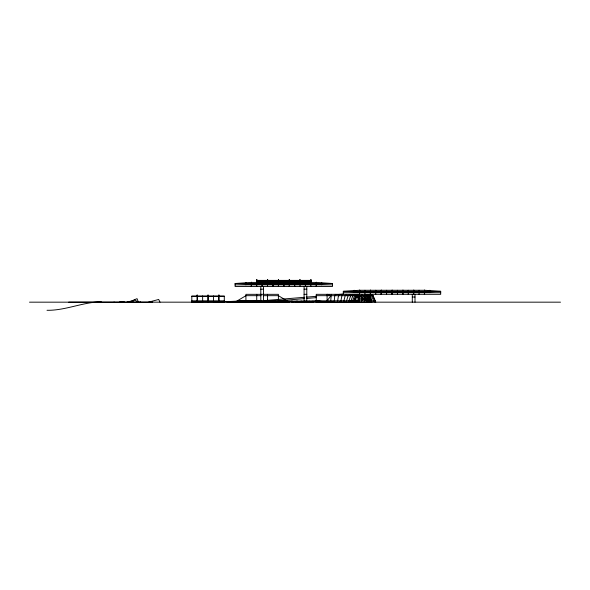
<?xml version="1.0" encoding="UTF-8"?>
<svg xmlns="http://www.w3.org/2000/svg" width="590" height="590" viewBox="0 0 590 590"><rect width="100%" height="100%" fill="white"/><g stroke="black" fill="none" stroke-linecap="round" stroke-linejoin="round"><path stroke-width="0.89" d="M252.682 302.169L252.011 302.169M263.501 302.169L262.83 302.169M323.018 302.169L322.346 302.169M253.353 302.169L254.039 302.036L252.232 301.807M264.173 302.169L264.858 302.036M323.689 302.169L324.375 302.169M241.856 302.169L241.185 302.169M328.704 301.719L327.081 302.169L327.081 294.322L330.961 295.679L327.081 300.819L330.606 302.169L331.315 294.322M139.675 302.169L140.435 301.896M370.1 300.31L370.092 297.279L370.092 300.561L370.255 298.923M337.428 302.169L338.461 295.679L339.501 294.322M340.6 302.169L341.957 295.679L343.314 294.322L343.314 291.349L359.406 290.265M343.542 302.169L345.187 295.679L346.839 294.322M121.311 301.896L120.869 301.896M348.535 302.169L350.681 295.679L352.835 294.322M350.497 302.169L352.842 295.679L355.195 294.322M354.133 302.169L356.839 295.679L359.539 294.322L356.574 295.679L353.889 302.169L356.574 295.679L359.266 294.322M352.06 302.169L354.568 295.679L357.068 294.322M353.196 302.169L355.814 295.679L358.432 294.322M335.481 294.322L334.781 295.679L334.117 302.036M101.362 301.896C84.097 301.711 65.387 310.665 47.008 310.288M129.254 301.896L129.763 301.896M120.95 302.169L120.478 301.896M123.848 301.896L124.387 301.896M359.745 295.679L358.432 297.028L358.432 302.169M358.794 300.317L360.166 298.931M359.244 300.022L360.328 298.931L358.794 297.537M113.885 302.169L114.364 302.169M360.896 295.679L358.727 297.839L358.617 302.036M120.242 301.896L119.637 301.896M121.688 301.896L121.356 302.169L121.776 302.169M121.481 302.169L122.093 302.169M123.17 301.896L122.491 301.896M269.092 301.084L267.683 302.169L266.223 301.733M279.918 302.169L281.327 301.084M350.032 294.322L348.115 295.679L346.183 302.036M235.1 302.169L245.919 295.679L261.252 295.679M318.961 302.169L318.961 301.084L237.807 301.084L237.807 302.169L240.609 301.084M251.429 302.169L254.231 301.084M270.456 302.169L272.558 301.357M284.078 302.169L286.88 301.084M131.961 300.819L137.035 298.651L138.385 302.169L134.498 299.868L131.961 302.169L131.961 300.819L126.887 302.169M148.533 302.169L158.673 299.462L160.03 302.169M273.141 302.169L274.793 301.733M288.104 302.169L292.242 301.084M248.626 302.169L248.626 301.084L237.807 302.169L243.213 301.084M254.039 302.169L259.445 301.084M273.878 301.807L277.484 301.807M291.91 302.169L297.323 301.084M278.03 302.169L280.501 301.763M295.443 302.169L302.028 301.084M248.257 301.084L237.807 302.169L245.455 301.084M256.281 302.169L261.377 301.446M280.161 302.169L282.713 301.807M298.636 302.169L306.284 301.084M282.027 302.169L285.464 301.733M301.431 302.169L310.016 301.084M237.807 302.169L247.173 301.084M258 302.169L261.407 301.778M283.598 302.169L287.006 301.778M303.791 302.169L313.165 301.084M284.852 302.169L288.488 301.778M305.672 302.169L315.665 301.084M259.076 302.169L262.565 301.807M289.248 301.807L285.759 302.169L286.497 302.169M307.036 302.169L317.486 301.084L327.937 302.169M251.193 282.418L235.1 283.502L235.1 286.482L332.487 286.482L332.487 283.502L316.395 282.418M263.052 301.807L258.774 302.169M286.312 302.169L290.11 301.807M307.862 302.169L318.961 301.084M249.577 301.815L245.241 302.169L245.919 302.036M256.893 301.21L261.466 300.834M263.295 300.679L304.447 297.286M306.276 297.139L316.336 296.305M335.54 294.72L343.771 294.041M261.584 302.169L266.149 301.792M273.458 301.188L304.521 298.606M306.343 298.459L316.395 297.626M216.161 302.169L237.807 301.084M226.98 302.169L248.626 301.084M232.394 302.169L264.858 301.084L264.858 302.169M202.636 301.896L191.816 302.169L191.816 295.944L197.023 295.944M359.266 300.819L355.195 300.826M256.606 280.39L310.982 280.39M256.606 281.069L310.982 281.069M256.606 281.408L310.982 281.408M256.606 282.079L310.982 282.079M251.465 282.418L262.019 282.418M262.284 282.418L272.838 282.418M273.111 282.418L283.657 282.418M283.93 282.418L294.484 282.418M294.749 282.418L305.303 282.418M305.568 282.418L316.122 282.418M251.193 284.181L235.1 283.502L332.487 283.502L316.395 284.181M251.465 284.181L262.019 284.181M262.284 284.181L272.838 284.181M273.111 284.181L283.657 284.181M283.93 284.181L294.484 284.181M294.749 284.181L305.303 284.181M305.568 284.181L316.122 284.181M235.1 284.852L251.193 284.852M251.465 284.852L262.019 284.852M262.284 284.852L272.838 284.852M273.111 284.852L283.657 284.852M283.93 284.852L294.484 284.852M294.749 284.852L305.303 284.852M305.568 284.852L316.122 284.852M316.395 284.852L332.487 284.852M260.802 289.181L263.501 289.181M304.086 289.181L306.793 289.181M359.679 290.265L370.225 290.265M370.498 290.265L381.051 290.265M381.317 290.265L391.871 290.265M392.144 290.265L402.69 290.265M402.963 290.265L413.509 290.265M413.782 290.265L424.335 290.265M424.601 290.265L440.7 291.349L440.7 294.322L316.255 294.322L316.255 302.169M359.406 292.028L343.314 291.349L440.7 291.349L424.601 292.028M359.679 292.028L370.225 292.028M370.498 292.028L381.051 292.028M381.317 292.028L391.871 292.028M392.144 292.028L402.69 292.028M402.963 292.028L413.509 292.028M413.782 292.028L424.335 292.028M343.314 292.699L359.406 292.699M359.679 292.699L370.225 292.699M370.498 292.699L381.051 292.699M381.317 292.699L391.871 292.699M392.144 292.699L402.69 292.699M402.963 292.699L413.509 292.699M413.782 292.699L424.335 292.699M424.601 292.699L440.7 292.699M304.086 294.322L306.793 294.322M197.023 295.406L197.429 295.406M207.842 295.406L208.248 295.406M218.669 295.406L219.074 295.406M263.052 295.679L278.384 295.679L289.203 302.169M316.255 295.679L373.064 295.679L375.771 302.169M356.825 295.811L366.98 295.811M197.429 295.944L207.842 295.944M208.248 295.944L218.669 295.944M219.074 295.944L224.281 295.944L224.281 302.169L213.455 301.896M191.816 296.49L224.281 296.49M355.822 297.028L370.365 297.028L370.365 302.169M412.292 297.028L414.999 297.028M191.816 300.819L224.281 300.819M237.357 300.819L261.252 300.819M263.052 300.819L264.858 300.819M280.095 300.819L286.954 300.819M316.255 300.819L354.693 300.819M358.727 300.819L359.539 300.819M371.176 300.819L359.177 300.826M371.575 300.819L375.211 300.819L375.395 302.169L372.703 295.679L370.365 294.322L373.064 295.679M191.816 301.49L224.281 301.49M191.816 301.896L224.281 301.896M237.807 302.036L237.128 302.169M248.626 302.036L247.948 302.169M256.739 302.036L256.067 302.169M275.678 302.036L274.999 302.169M318.961 302.036L318.283 302.169M339.619 302.036L341.263 302.036M355.659 302.036L354.015 302.169M361.419 302.036L362.201 302.169M364.561 302.036L365.188 302.169M367.069 302.036L367.526 302.169M369.989 302.036L371.176 302.036M29.5 302.169L560.5 302.169M318.593 301.084L329.781 302.169M319.301 301.483L325.724 302.036L325.053 302.169M319.131 301.778L322.538 302.169M315.171 301.733L318.6 302.169M302.405 301.807L305.436 302.169M301.438 301.807L304.056 302.169M311.387 301.807L313.939 302.169M299.845 301.807L302.346 302.169M297.367 301.763L300 302.169M306.144 301.763L308.614 302.169M294.639 301.763L297.05 302.169M271.835 301.859L274.328 302.169M268.332 301.859L270.087 302.169M247.549 301.859L249.976 302.169M273.76 301.859L275.449 302.169L273.723 301.807M291.91 301.859L293.555 302.169M263.479 301.859L265.094 302.169M252.284 301.859L253.899 302.169L252.144 301.807M300.93 301.807L302.729 302.169M273.015 301.807L274.756 302.169M251.738 301.807L253.486 302.169M248.943 301.807L251.333 302.169M331.846 301.829L333.402 302.036M287.913 301.807L289.557 302.169M327.081 294.322L328.792 294.712M257.395 301.807L258.981 302.169M270.493 301.807L272.056 302.169M250.3 301.807L251.864 302.169L250.418 301.733M251.288 301.807L252.8 302.169M245.897 301.733L247.689 302.169M294.727 301.733L296.387 302.169M271.983 301.733L273.62 302.169M283.524 301.733L285.147 302.036L284.469 302.169M247.756 301.733L249.282 302.169M250.743 301.733L252.159 302.169M370.019 294.322L372.703 295.679L375.211 300.819M368.912 294.322L371.53 295.679L374.149 302.169M367.091 294.322L369.591 295.679L370.255 297.389M364.583 294.322L366.928 295.679M361.434 294.322L363.588 295.679M357.702 294.322L359.62 295.679M370.365 297.028L368.647 295.679L369.989 297.028L369.989 302.169M152.589 302.169L68.728 302.169M369.008 295.679L371.176 297.839L371.176 302.169M367.577 295.679L368.89 297.028L368.89 302.169M365.815 295.679L367.069 297.028L367.069 302.169M363.388 295.679L364.561 297.028L364.561 302.169M360.343 295.679L361.419 297.028L361.419 302.169M366.228 298.931L365.306 297.537L365.306 300.317M370.918 299.101L372.098 302.169M282.448 302.169L281.762 302.169M270.95 302.169L271.621 302.169M429.881 290.265L429.881 292.699M424.601 294.322L424.601 289.992L424.335 294.322M419.055 290.265L419.055 294.322M414.999 294.322L414.999 302.169M413.782 294.322L413.782 289.992L413.509 294.322M412.292 294.322L412.292 302.169M408.236 290.265L408.236 294.322M402.963 294.322L402.963 289.992L402.69 294.322M397.417 290.265L397.417 294.322M392.144 294.322L392.144 289.992L391.871 294.322M386.598 290.265L386.598 294.322M381.317 294.322L381.317 289.992L381.051 294.322M375.771 290.265L375.771 294.322M370.498 294.322L370.498 289.992L370.225 294.322M369.215 297.537L369.215 300.317M368.433 302.169L367.976 302.169M367.607 297.537L367.607 300.317M366.442 302.169L365.815 302.169M364.952 290.265L364.952 294.322M363.779 302.169L362.99 302.169M360.483 302.169L356.131 302.169M359.679 294.322L359.679 289.992L359.406 294.322M359.539 302.169L359.539 297.028L360.608 295.679L359.266 297.028L359.266 302.169M358.314 295.863L357.068 297.028L357.068 302.169M355.195 298.547L355.195 302.169M354.133 290.265L354.133 292.699M353.425 302.169L352.252 302.169M352.134 302.169L351.433 302.169M351.072 302.169L344.103 302.169M343.778 302.169L341.853 302.169M339.501 302.169L326.27 302.169M321.668 282.418L321.668 284.852M321.668 302.169L320.99 302.169M320.318 302.169L319.64 302.169M317.612 302.169L316.933 302.169M316.395 286.482L316.395 282.153L316.122 286.482M310.982 282.418L310.982 279.712L310.709 282.418M310.849 279.712L310.849 286.482M306.793 286.482L306.793 301.298M305.568 286.482L305.568 282.153L305.303 286.482M304.086 286.482L304.086 301.298M300.163 282.418L299.89 279.712L299.89 282.418M300.022 279.712L300.022 286.482M294.749 286.482L294.749 282.153L294.484 286.482M289.343 282.418L289.343 279.712L289.07 282.418M289.203 279.712L289.203 286.482M287.854 302.169L287.175 302.169M283.93 286.482L283.93 282.153L283.657 286.482M283.797 302.169L283.119 302.169M281.091 302.169L280.412 302.169M279.734 302.169L279.063 302.169M278.517 282.418L278.517 279.712L278.251 282.418M278.384 279.712L278.384 286.482M278.384 299.956L278.384 294.322L245.919 294.322L245.919 302.169M278.384 302.169L277.706 302.169M277.034 302.169L276.356 302.169M275.678 302.169L275.678 301.084L242.542 302.169M273.111 286.482L273.111 282.153L272.838 286.482M272.971 302.169L272.3 302.169M270.272 302.169L269.593 302.169M268.915 302.169L268.236 302.169M267.698 282.418L267.698 279.712L267.425 282.418M267.565 279.712L267.565 286.482M267.565 294.322L267.565 300.819M267.565 302.169L266.887 302.169M266.208 302.169L265.537 302.169M263.501 286.482L263.501 301.298M262.284 286.482L262.284 282.153L262.019 286.482M262.152 302.169L261.473 302.169M260.802 286.482L260.802 301.298M260.802 302.169L260.124 302.169M258.096 302.169L257.417 302.169M256.879 282.418L256.879 279.712L256.606 282.418M256.739 279.712L256.739 286.482M256.739 294.322L256.739 302.169M255.389 302.169L254.71 302.169M251.465 286.482L251.465 282.153L251.193 286.482M247.276 302.169L246.598 302.169M245.919 282.418L245.919 284.852M244.57 302.169L243.891 302.169M240.514 302.169L239.835 302.169M239.156 302.169L238.478 302.169M236.45 302.169L235.779 302.169M219.074 302.169L219.074 295L218.669 295L218.669 302.169M213.455 295.944L213.455 302.169M208.248 302.169L208.248 295L207.842 295L207.842 302.169M202.636 295.944L202.636 302.169M197.429 302.169L197.429 295L197.023 295L197.023 302.169M369.672 298.923L369.193 300.568L369.193 297.279L369.672 298.923M368.352 298.931L367.57 300.576L367.57 297.279L368.352 298.931M366.331 298.931L365.247 300.576L365.247 297.279L366.331 298.931M363.506 298.931L362.356 300.317L362.356 297.537L363.506 298.931M363.639 298.931L362.282 300.576L362.282 297.279L363.639 298.931"/></g></svg>
